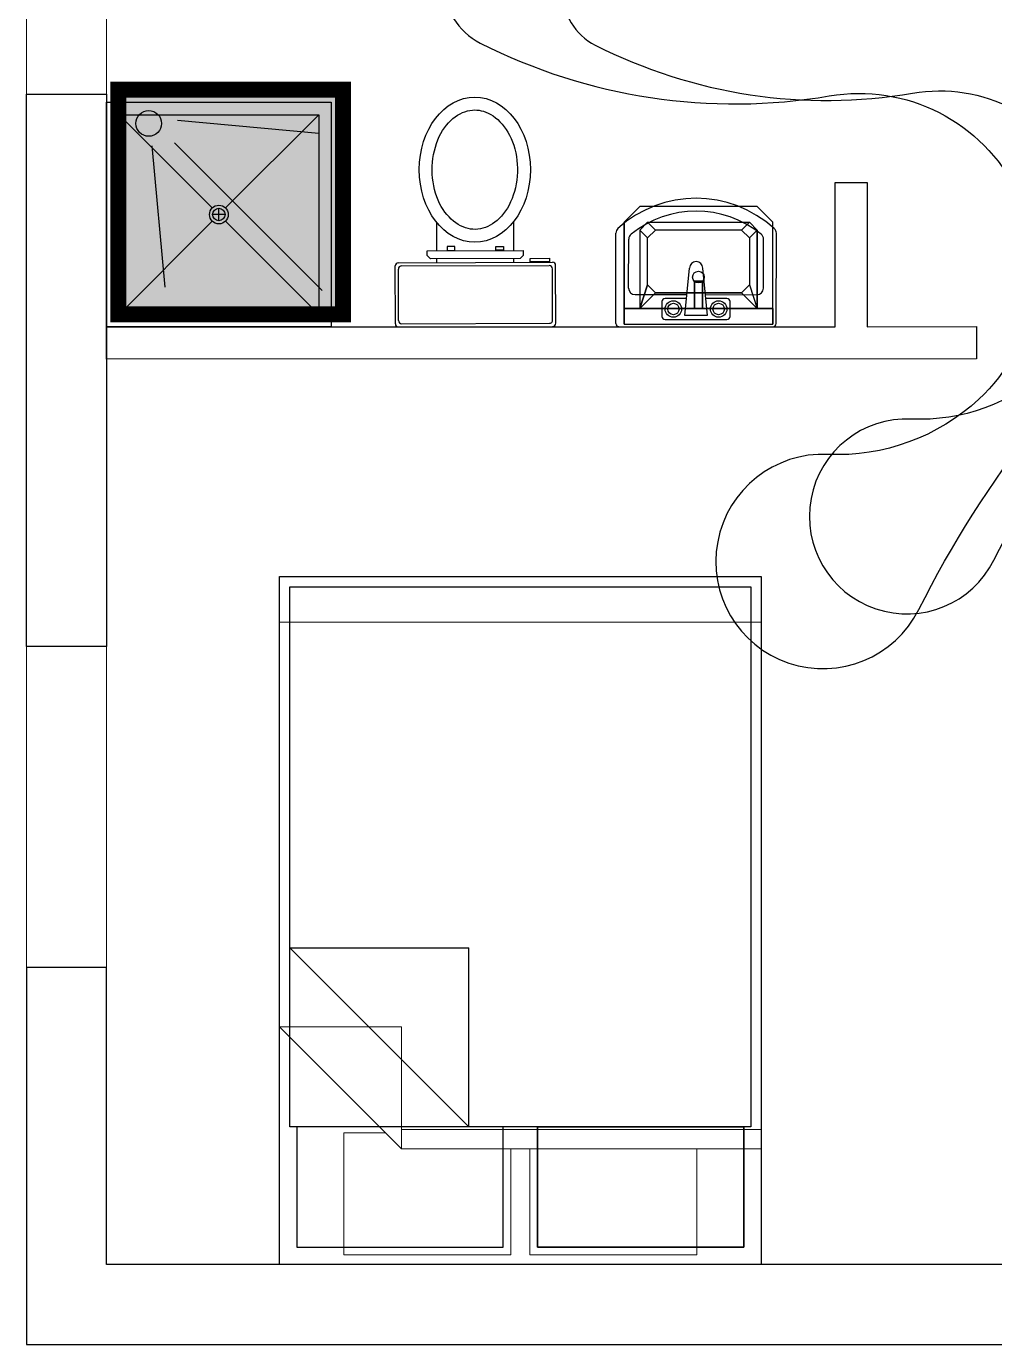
# Model space of a CAD drawing. Header units: millimetres. Extents: x 186.2 to 198.2, y 175.9 to 183.5.
# Drawn here: x 186.201 to 189.218, y 175.856 to 179.963 of the extents above; entities that cross this region are included whole.
import ezdxf

# ---------------------------------------------------------------- set-up
doc = ezdxf.new("R2010")
doc.units = ezdxf.units.MM
doc.linetypes.add('AUSGEZOGEN', pattern=[0])
for name, color, linetype, lineweight in [('ladrilloVisto', 18, 'Continuous', 30), ('Muebles', 6, 'Continuous', 20), ('Puertas', 30, 'Continuous', 20), ('Ventanas', 3, 'Continuous', 5)]:
    doc.layers.add(name, color=color, linetype=linetype, lineweight=lineweight)
for name, color, linetype in [('sanitarios', 140, 'Continuous'), ('tabiqueInterior', 18, 'Continuous'), ('trayectorias', 18, 'Continuous')]:
    doc.layers.add(name, color=color, linetype=linetype)
doc.layers.get('Puertas').off()
doc.styles.add('ATTR', font='romans.shx', dxfattribs={"width": 0.8, "height": 1.2})

# ---------------------------------------------------------------- blocks, each defined once
blk = doc.blocks.new('ventana 1.00')
for p, q in [((0, -0.075), (0, 0.175)), ((0, 0.175), (1, 0.175)), ((1, -0.075), (1, 0.175)), ((1, -0.075), (0, -0.075))]:
    blk.add_line(p, q)
blk = doc.blocks.new('ventana 0.50')
at = {"layer": 'Ventanas', "ltscale": 0.01}
for p, q in [((0, 0.175), (0.5, 0.175)), ((0, 0.175), (0.0001, -0.075)), ((0.5001, -0.075), (0.5, 0.175)), ((0.0001, -0.075), (0.5001, -0.075)), ((0.5001, -0.075), (0.4751, -0.075))]:
    blk.add_line(p, q, dxfattribs=at)
blk = doc.blocks.new('SERVICIO1')
at = {"layer": 'sanitarios'}
for p, q in [((-0.0108, 0.25), (-0.1908, 0.2494)), ((-0.2132, 0.2299), (-0.202, 0.23)), ((-0.213, 0.1699), (-0.2132, 0.2299)), ((-0.202, 0.23), (-0.2018, 0.1699)), ((-0.1992, -0.2406), (-0.2008, 0.2394)), ((-0.1893, -0.2306), (-0.1907, 0.2294)), ((-0.0208, 0.2399), (-0.1808, 0.2394)), ((-0.0093, -0.23), (-0.0107, 0.23)), ((0.0008, -0.24), (-0.0008, 0.24)), ((-0.2018, 0.1699), (-0.213, 0.1699)), ((-0.2229, 0.1493), (-0.2373, 0.1493)), ((-0.2363, -0.1507), (-0.2373, 0.1493)), ((-0.2129, 0.1393), (-0.2229, 0.1493)), ((-0.2129, 0.1393), (-0.212, -0.1407)), ((-0.2372, 0.1193), (-0.328, 0.1188)), ((-0.2502, 0.0871), (-0.238, 0.0872)), ((-0.2501, 0.0627), (-0.2502, 0.0871)), ((-0.238, 0.0872), (-0.238, 0.0628)), ((-0.2004, 0.1194), (-0.2128, 0.1194)), ((-0.238, 0.0628), (-0.2501, 0.0627)), ((-0.2497, -0.0643), (-0.2497, -0.0887)), ((-0.2375, -0.0643), (-0.2497, -0.0643)), ((-0.2375, -0.0887), (-0.2375, -0.0643)), ((-0.2364, -0.1207), (-0.3246, -0.1212)), ((-0.2497, -0.0887), (-0.2375, -0.0887)), ((-0.1996, -0.1206), (-0.2121, -0.1206)), ((-0.222, -0.1507), (-0.2363, -0.1507)), ((-0.222, -0.1507), (-0.212, -0.1407)), ((-0.0192, -0.2401), (-0.1792, -0.2406)), ((-0.0092, -0.25), (-0.1892, -0.2506))]:
    blk.add_line(p, q, dxfattribs=at)
for centre, start, end in [((-0.1908, 0.2394), 90.1843, 180.1843), ((-0.0108, 0.24), 0.1843, 90.1843), ((-0.1807, 0.2294), 90.1843, 180.1843), ((-0.0207, 0.2299), 0.1843, 90.1843), ((-0.1892, -0.2406), 180.1843, 270.1843), ((-0.1793, -0.2306), 180.1843, 270.1843), ((-0.0193, -0.2301), 270.1843, 0.1843), ((-0.0092, -0.24), 270.1843, 0.1843)]:
    blk.add_arc(centre, 0.01, start, end, dxfattribs=at)
blk.add_ellipse((-0.4893, -0.0025), major_axis=(-0.2259, 0), ratio=0.766867, dxfattribs=at)
blk.add_open_spline([(-0.6752, -0.0025), (-0.6752, -0.0433), (-0.646, -0.0873), (-0.5382, -0.1392), (-0.463, -0.1426), (-0.347, -0.0997), (-0.3102, -0.0568), (-0.2983, 0.0247), (-0.3204, 0.069), (-0.4184, 0.1288), (-0.4924, 0.1388), (-0.6151, 0.1058), (-0.6593, 0.065), (-0.6739, 0.0155), (-0.6752, 0.0064), (-0.6752, -0.0025)], degree=3, knots=[0, 0, 0, 0, 1.010051, 1.010051, 2.020101, 2.020101, 3.030152, 3.030152, 4.040202, 4.040202, 5.050253, 5.050253, 6.060304, 6.060304, 6.283185, 6.283185, 6.283185, 6.283185], dxfattribs=at)
blk = doc.blocks.new('lavamanos')
at = {"layer": 'sanitarios'}
for p, q in [((-0.0097, 0.25), (-0.291, 0.2503)), ((-0.119, 0.2101), (-0.2726, 0.2103)), ((-0.0003, -0.24), (0.0003, 0.24)), ((-0.1, 0.0284), (-0.0998, 0.1901)), ((-0.1002, -0.1899), (-0.1, -0.028)), ((-0.1202, -0.2099), (-0.2731, -0.2097)), ((-0.0103, -0.25), (-0.2916, -0.2497))]:
    blk.add_line(p, q, dxfattribs=at)
blk.add_lwpolyline([(-0.0878, -0.0292), (-0.0878, -0.0963, 0.414214), (-0.0781, -0.106), (-0.0322, -0.106, 0.414214), (-0.0225, -0.0963), (-0.0225, 0.0963, 0.414214), (-0.0322, 0.106), (-0.0781, 0.106, 0.414214), (-0.0878, 0.0963), (-0.0878, 0.0295)], format="xyb", dxfattribs=at)
blk.add_lwpolyline([(-0.1827, 0.0207), (-0.0354, 0.0344), (-0.0354, -0.0344), (-0.1828, -0.0198)], dxfattribs=at)
for centre, radius in [((-0.0551, 0.0705), 0.0257), ((-0.0551, 0.0705), 0.0178), ((-0.0551, -0.0705), 0.0257), ((-0.0551, -0.0705), 0.0178)]:
    blk.add_circle(centre, radius, dxfattribs=at)
for centre, radius, start, end in [((-0.291, 0.2303), 0.02, 89.9297, 137.7442), ((-0.0097, 0.24), 0.01, 359.9297, 89.9297), ((-0.0375, 0), 0.3625, 137.7442, 222.1151), ((-0.2727, 0.1903), 0.02, 89.9297, 141.0196), ((-0.1198, 0.1901), 0.02, 359.9297, 89.9297), ((-0.0375, 0), 0.3225, 141.0196, 218.8397), ((-0.1828, 0.0005), 0.0203, 89.875, 269.875), ((-0.2731, -0.1897), 0.02, 218.8397, 269.9297), ((-0.1202, -0.1899), 0.02, 269.9297, 359.9297), ((-0.2916, -0.2297), 0.02, 222.1151, 269.9297), ((-0.0103, -0.24), 0.01, 269.9297, 359.9297)]:
    blk.add_arc(centre, radius, start, end, dxfattribs=at)
blk = doc.blocks.new('Bed - Queen')
at = {"linetype": 'Continuous'}
for p, q in [((0, -80.00003), (0, 0)), ((0, 0), (59.99999, 0)), ((59.99999, 0), (59.99999, -80.00003)), ((7.99999, -1.2), (28.79998, -1.2)), ((7.99999, -14.4), (7.99999, -1.2)), ((28.79998, -1.2), (28.79998, -14.4)), ((31.19999, -1.2), (51.99999, -1.2)), ((31.19999, -14.4), (31.19999, -1.2)), ((51.99999, -1.2), (51.99999, -16.4)), ((0, -14.4), (44.8, -14.4)), ((59.99999, -29.6), (44.8, -14.4)), ((44.8, -14.4), (44.8, -29.6)), ((51.99999, -16.4), (46.79936, -16.4)), ((44.8, -16.8), (0, -16.8)), ((44.8, -29.6), (59.99999, -29.6)), ((59.99999, -80.00003), (0, -80.00003))]:
    blk.add_line(p, q, dxfattribs=at)
blk = doc.blocks.new('36X36 Single Shower Stall PV')
for p, q in [((2, -2), (16.9557, -16.9557)), ((19.0558, -16.9443), (33.9999, -2)), ((19, -18), (17, -18)), ((18, -19), (18, -17)), ((2, -34), (16.9402, -19.0598)), ((19.0635, -19.0634), (33.9999, -34))]:
    blk.add_line(p, q)
for points in [[(0, -36), (0, 0), (35.9999, 0), (35.9999, -36)], [(2, -34), (2, -2), (33.9999, -2), (33.9999, -34)]]:
    blk.add_lwpolyline(points, close=True)
for radius in [1.5, 1]:
    blk.add_circle((18, -18), radius)
at = {"style": 'ATTR', "width": 0.8, "flags": 9}
blk.add_attdef('ESTCODE', (0, 0), '', height=0.000000923, dxfattribs=at)
blk = doc.blocks.new('ducha_36x36-2d-planta')
blk.add_blockref('36X36 Single Shower Stall PV', (235.96, 189.39))
blk = doc.blocks.new('3d_letto140_3')
at = {"color": 1}
for p, q in [((2487.7772, 194.0202, 0.6993), (2489.1772, 194.0202, 0.6993)), ((2487.7772, 192.0202, 0.6993), (2487.7772, 194.0202, 0.6993)), ((2487.7772, 194.0202, 0.9493), (2489.1772, 194.0202, 0.9493)), ((2487.7772, 192.0202, 0.9493), (2487.7772, 194.0202, 0.9493)), ((2489.1772, 194.0202, 0.6993), (2489.1772, 192.0202, 0.6993)), ((2489.1772, 194.0202, 0.9493), (2489.1772, 192.0202, 0.9493)), ((2489.1772, 192.0202, 0.6993), (2487.7772, 192.0202, 0.6993)), ((2489.1772, 192.0202, 0.9493), (2487.7772, 192.0202, 0.9493))]:
    blk.add_line(p, q, dxfattribs=at)
at = {"color": 5}
for p, q in [((2488.4272, 193.9702, 1.0993), (2487.8272, 193.9702, 1.0993)), ((2487.8272, 193.9702, 1.0993), (2487.8272, 193.6202, 1.0993)), ((2488.4272, 193.6202, 1.0993), (2488.4272, 193.9702, 1.0993)), ((2488.5272, 193.9702, 1.0993), (2488.5272, 193.6202, 1.0993)), ((2489.1272, 193.9702, 1.0993), (2488.5272, 193.9702, 1.0993)), ((2489.1272, 193.6202, 1.0993), (2489.1272, 193.9702, 1.0993)), ((2487.8272, 193.6202, 1.0993), (2488.4272, 193.6202, 1.0993)), ((2488.5272, 193.6202, 1.0993), (2489.1272, 193.6202, 1.0993))]:
    blk.add_line(p, q, dxfattribs=at)
at = {"color": 2}
for p, q in [((2487.8072, 193.6202, 1.0993), (2489.1472, 193.6202, 1.0993)), ((2487.8072, 192.0502, 1.0993), (2487.8072, 193.6202, 1.0993)), ((2488.6272, 193.6202, 1.2003), (2489.1472, 193.1002, 1.2003)), ((2488.6272, 193.6202, 1.2003), (2488.6272, 193.1002, 1.2003)), ((2489.1472, 193.6202, 1.0993), (2489.1472, 192.0502, 1.0993)), ((2489.1472, 193.1002, 1.2003), (2488.6272, 193.1002, 1.2003)), ((2489.1472, 192.0502, 1.0993), (2487.8072, 192.0502, 1.0993))]:
    blk.add_line(p, q, dxfattribs=at)
at = {"color": 1, "linetype": 'AUSGEZOGEN'}
blk.add_3dface([(2487.7772, 194.0202, 1.0993), (2489.1772, 194.0202, 1.0993), (2489.1772, 192.0202, 1.0993), (2487.7772, 192.0202, 1.0993)], dxfattribs=at)
at = {"color": 5, "linetype": 'AUSGEZOGEN'}
for points in [[(2487.8272, 193.6202, 1.1743), (2487.8272, 193.9702, 1.1743), (2488.4272, 193.9702, 1.1743), (2488.4272, 193.6202, 1.1743)], [(2488.5272, 193.6202, 1.1743), (2489.1272, 193.6202, 1.1743), (2489.1272, 193.9702, 1.1743), (2488.5272, 193.9702, 1.1743)]]:
    blk.add_3dface(points, dxfattribs=at)
at = {"color": 2, "linetype": 'AUSGEZOGEN'}
blk.add_3dface([(2487.8072, 193.6202, 1.1993), (2489.1472, 193.6202, 1.1993), (2489.1472, 192.0502, 1.1993), (2487.8072, 192.0502, 1.1993)], dxfattribs=at)
blk = doc.blocks.new('3d_lavabo_14')
at = {"elevation": -7.62}
blk.add_lwpolyline([(560.3, 119.42), (570.21, 119.42), (571.73, 120.94), (571.73, 132.37), (570.21, 133.89), (560.3, 133.89)], dxfattribs=at)
at = {"extrusion": (1, 0, 0)}
for centre in [(128.94, -1.52, 561.83), (124.37, -1.52, 561.83)]:
    blk.add_circle(centre, 0.571, dxfattribs=at)
blk.add_circle((564.87, 126.66, -6.86), 0.571)
for points in [[(560.3, 119.42), (561.83, 119.42), (561.83, 133.89), (560.3, 133.89)], [(560.3, 133.89, -3.05), (561.83, 133.89, -3.05), (561.83, 133.89), (560.3, 133.89)], [(561.83, 133.89), (561.83, 133.89, -3.05), (561.83, 119.42, -3.05), (561.83, 119.42)], [(561.83, 132.37, -3.05), (564.11, 131.61, -6.86), (568.68, 131.61, -6.86), (569.45, 132.37, -3.05)], [(561.83, 132.37, -3.05), (563.35, 130.85, -6.86), (564.11, 131.61, -6.86)], [(563.35, 130.85, -6.86), (561.83, 132.37, -3.05), (561.83, 120.94, -3.05), (563.35, 122.46, -6.86)], [(569.45, 132.37, -3.05), (570.21, 131.61, -3.05), (569.45, 130.85, -6.86), (568.68, 131.61, -6.86)], [(569.45, 130.85, -6.86), (570.21, 131.61, -3.05), (570.21, 121.7, -3.05), (569.45, 122.46, -6.86)], [(564.47, 127.04, 0.38), (564.47, 127.04, -0.38), (561.83, 127.04, -1.91), (561.83, 127.04, -1.14)], [(561.83, 127.04, -1.91), (561.83, 126.27, -1.91), (564.47, 126.27, -0.38), (564.47, 127.04, -0.38)], [(561.83, 127.04, -1.14), (561.83, 126.27, -1.14), (564.47, 126.27, 0.38), (564.47, 127.04, 0.38)], [(564.47, 126.27, 0.38), (564.47, 126.27, -0.38), (564.47, 127.04, -0.38), (564.47, 127.04, 0.38)], [(564.47, 126.27, 0.38), (564.47, 126.27, -0.38), (561.83, 126.27, -1.91), (561.83, 126.27, -1.14)], [(561.83, 120.94, -3.05), (563.35, 122.46, -6.86), (564.11, 121.7, -6.86), (561.83, 120.94, -3.05)], [(569.45, 122.46, -6.86), (568.68, 121.7, -6.86), (569.45, 120.94, -3.05), (570.21, 121.7, -3.05)], [(564.11, 121.7, -6.86), (561.83, 120.94, -3.05), (569.45, 120.94, -3.05), (568.68, 121.7, -6.86)], [(560.3, 119.42), (561.83, 119.42), (561.83, 119.42, -3.05), (560.3, 119.42, -3.05)]]:
    blk.add_3dface(points)
for points, invisible_edges in [([(561.83, 132.37, -3.05), (561.83, 133.89, -3.05), (570.21, 133.89, -3.05), (569.45, 132.37, -3.05)], 4), ([(569.45, 132.37, -3.05), (570.21, 131.61, -3.05), (571.73, 132.37, -3.05), (570.21, 133.89, -3.05)], 10), ([(570.21, 121.7, -3.05), (571.73, 120.94, -3.05), (571.73, 132.37, -3.05), (570.21, 131.61, -3.05)], 5), ([(563.35, 130.85, -6.86), (564.11, 131.61, -6.86), (568.68, 131.61, -6.86), (569.45, 130.85, -6.86)], 8), ([(569.45, 122.46, -6.86), (569.45, 130.85, -6.86), (563.35, 130.85, -6.86), (563.35, 122.46, -6.86)], 10), ([(563.35, 122.46, -6.86), (569.45, 122.46, -6.86), (568.68, 121.7, -6.86), (564.11, 121.7, -6.86)], 1), ([(561.83, 120.94, -3.05), (561.83, 119.42, -3.05), (570.21, 119.42, -3.05), (569.45, 120.94, -3.05)], 4), ([(570.21, 121.7, -3.05), (569.45, 120.94, -3.05), (570.21, 119.42, -3.05), (571.73, 120.94, -3.05)], 10)]:
    blk.add_3dface(points, dxfattribs=dict(invisible_edges=invisible_edges))
blk = doc.blocks.new('3d_piatto_doccia_02')
at = {"color": 255}
for p, q in [((1075.26, -849.63, 0.4), (1079.66, -850.03, 0.4)), ((1074.46, -850.43, 0.4), (1074.86, -854.83, 0.4)), ((1079.76, -854.93, 0.4), (1075.16, -850.33, 0.4))]:
    blk.add_line(p, q, dxfattribs=at)
at = {"color": 255, "const_width": 0.5}
blk.add_lwpolyline([(1073.41, -855.68), (1080.41, -855.68), (1080.41, -848.68), (1073.41, -848.68)], close=True, dxfattribs=at)
at = {"color": 255}
blk.add_circle((1074.36, -849.73, 0.4), 0.4, dxfattribs=at)
blk.add_solid([(1073.66, -855.43), (1080.16, -855.43), (1073.66, -848.93), (1080.16, -848.93)], dxfattribs=at)

msp = doc.modelspace()

# ---------------------------------------------------------------- linework, layer by layer
at = {"layer": 'ladrilloVisto', "ltscale": 0.01}
msp.add_lwpolyline([(186.4511, 178.0313), (186.2011, 178.0313), (186.2011, 179.7513), (186.4511, 179.7513), (186.4511, 178.0313)], dxfattribs=at)
at = {"layer": 'ladrilloVisto'}
msp.add_lwpolyline([(186.4511, 177.0313), (186.2011, 177.0313), (186.2011, 175.8563), (190.6864, 175.8563), (190.6864, 176.1063), (186.4511, 176.1063)], close=True, dxfattribs=at)
at = {"layer": 'tabiqueInterior'}
msp.add_lwpolyline([(188.8211, 179.0271), (189.1611, 179.0272), (189.1611, 178.9271), (186.4511, 178.9262), (186.4511, 179.0263), (188.7211, 179.0271), (188.7211, 179.4763), (188.8211, 179.4763), (188.8211, 179.0271)], dxfattribs=at)
at = {"layer": 'trayectorias', "ltscale": 0.01}
for points, elevation in [([(192.2566, 177.7021, 0.267094), (191.6889, 177.2132, -1.002367), (191.3049, 177.3491, -0.303042), (192.0098, 177.8737, 0.631273), (192.2779, 178.5197, 0.237058), (189.9829, 179.4161, -0.692879), (189.4298, 180.5552, 0.494742), (189.3159, 181.2651, 0.799198), (188.927, 180.8173, -0.578215), (188.5957, 180.0657, -0.18319), (187.8297, 180.2655, 1.076817), (187.6153, 179.9107, 0.161087), (188.7028, 179.746, -0.74578), (189.169, 178.8013, -0.201075), (188.6987, 178.6292, 1.842027), (188.9818, 178.146, -0.101709), (189.8197, 179.2091, -0.167007)], 0.9732), ([(192.3782, 180.9796, -0.685772), (191.6947, 180.2094, 0.909541), (191.3512, 179.5017, -0.043505), (192.4168, 178.7189, -0.624206), (192.193, 177.8964, 0.267094), (191.6769, 177.4519, -1.002367), (191.3277, 177.5754, -0.303042), (191.9686, 178.0524, 0.631273), (192.2123, 178.6397, 0.237058), (190.126, 179.4546, -0.692879), (189.6232, 180.4901, 0.494742), (189.5196, 181.1355, 0.799198), (189.166, 180.7284, -0.578215), (188.8649, 180.0451, -0.18319), (188.1685, 180.2268, 1.076817), (187.9736, 179.9042, 0.161087), (188.9622, 179.7545, -0.74578), (189.386, 178.8956, -0.201075), (188.9585, 178.7392, 1.842027), (189.2159, 178.3, -0.101709), (189.9776, 179.2663, -0.167007)], 1)]:
    msp.add_lwpolyline(points, format="xyb", dxfattribs=dict(at, elevation=elevation))

# ---------------------------------------------------------------- block references
at = {"layer": 'Muebles', "xscale": 0.02500000416666736, "yscale": 0.02500000416666736, "zscale": 0.02500000416666736, "rotation": 180}
msp.add_blockref('Bed - Queen', (188.4903, 176.1063), dxfattribs=at)
at = {"layer": 'Puertas', "rotation": 90}
msp.add_blockref('ventana 0.50', (186.3761, 179.7513), dxfattribs=at)
at = {"layer": 'sanitarios', "rotation": 270}
for name, p in [('SERVICIO1', (187.6009, 179.027)), ('lavamanos', (188.2876, 179.027))]:
    msp.add_blockref(name, p, dxfattribs=at)
at = {"layer": 'sanitarios', "ltscale": 0.01, "xscale": 0.01944449832100619, "yscale": 0.01944449832100619, "zscale": 0.01944449832100619}
msp.add_blockref('ducha_36x36-2d-planta', (181.8629, 176.0438), dxfattribs=at)
at = {"layer": 'tabiqueInterior', "ltscale": 0.01, "xscale": 0.09999610247722136, "yscale": 0.09999610247722136, "zscale": 0.09999610247722136}
msp.add_blockref('3d_piatto_doccia_02', (79.1505, 264.6299, -0.1), dxfattribs=at)
at = {"layer": 'tabiqueInterior', "ltscale": 0.01}
for name, p, xscale, yscale, zscale, rotation in [('3d_lavabo_14', (192.3488, 161.1034, 1.0753), 0.032004, 0.032004, 0.032004, 90), ('3d_letto140_3', (2853.9658, 383.9851, -0.7493), 1.07142857142897, 1.07142857142897, 1.07142857142897, 180)]:
    msp.add_blockref(name, p, dxfattribs=dict(at, xscale=xscale, yscale=yscale, zscale=zscale, rotation=rotation))
at = {"layer": 'Ventanas', "rotation": 90}
msp.add_blockref('ventana 1.00', (186.3761, 177.0313), dxfattribs=at)

doc.saveas('drawing.dxf')
